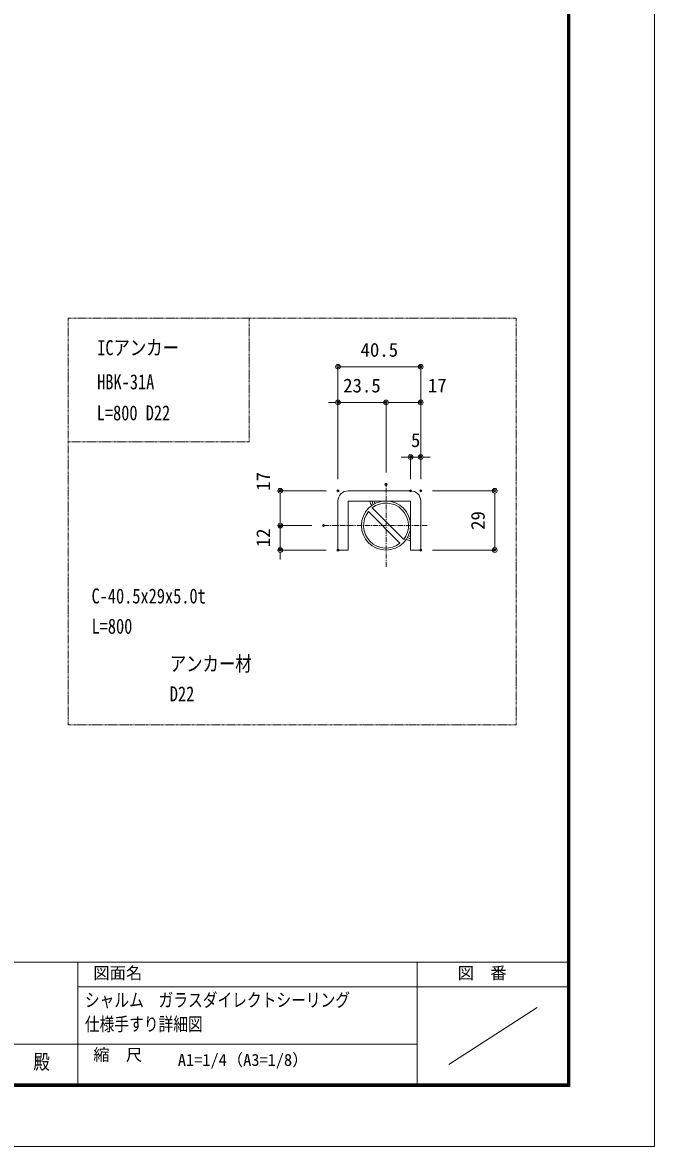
# Model space of a CAD drawing. Units: millimetres, scale not verified. Extents: x -1682 to 1682, y -1188 to 1188.
# Drawn here: x 1064 to 1682, y -1188 to -90 of the extents above; entities that cross this region are included whole.
import ezdxf
from ezdxf.enums import TextEntityAlignment as Align

# ---------------------------------------------------------------- set-up
doc = ezdxf.new("R2010")
doc.units = ezdxf.units.MM
doc.header["$LTSCALE"] = 4
doc.header["$PDMODE"] = 32
doc.header["$PDSIZE"] = 2
doc.linetypes.add('USER1', pattern=[2, 1.25, -0.25, 0.25, -0.25])
doc.linetypes.add('USER2', pattern=[1.25, 0.625, -0.125, 0.125, -0.125, 0.125, -0.125])
for name, color, linetype, lineweight in [('0-0_0', 7, 'Continuous', 18), ('0-1_DEFPOINTS', 7, 'Continuous', 18), ('0-3_MOJI', 7, 'Continuous', 18), ('0-4_アンカー', 4, 'Continuous', 18), ('0-5_WAKU', 7, 'Continuous', 18), ('0-8_3中心線', 2, 'USER1', 18), ('0-9_41ｱﾙﾐ', 6, 'Continuous', 18), ('0-A_1手摺寸法', 7, 'Continuous', 18), ('0-D_2a', 1, 'USER2', 18)]:
    doc.layers.add(name, color=color, linetype=linetype, lineweight=lineweight)
doc.styles.add('ＭＳ ゴシック', font='')
doc.styles.get('ＭＳ ゴシック').set_extended_font_data('MS Gothic')

# ---------------------------------------------------------------- blocks, each defined once
blk = doc.blocks.new('_ORIGIN2')
at = {"layer": '0-0_0'}
blk.add_line((-0.5, 0), (-1, 0), dxfattribs=at)
for radius in [0.5, 0.25]:
    blk.add_circle((0, 0), radius, dxfattribs=at)
blk = doc.blocks.new('D73')
at = {"layer": '0-1_DEFPOINTS'}
for p in [(5263.845, 618.539), (5182.845, 497.303), (5263.845, 497.303)]:
    blk.add_point(p, dxfattribs=at)
at = {"layer": '0-A_1手摺寸法'}
for p, q in [((5182.845, 508.803), (5182.845, 618.539)), ((5187.445, 618.539), (5259.245, 618.539)), ((5263.845, 508.803), (5263.845, 618.539))]:
    blk.add_line(p, q, dxfattribs=at)
at = {"layer": '0-A_1手摺寸法', "xscale": 4.6, "yscale": 4.6, "rotation": 180}
blk.add_blockref('_ORIGIN2', (5182.845, 618.539), dxfattribs=at)
at = {"layer": '0-A_1手摺寸法', "xscale": 4.6, "yscale": 4.6}
blk.add_blockref('_ORIGIN2', (5263.845, 618.539), dxfattribs=at)
at = {"layer": '0-A_1手摺寸法', "style": 'ＭＳ ゴシック'}
blk.add_text('40.5', height=13.49, dxfattribs=at).set_placement((5204.945, 624.289), align=Align.BOTTOM_LEFT)
blk = doc.blocks.new('D74')
at = {"layer": '0-1_DEFPOINTS'}
for p in [(5263.845, 583.633), (5229.845, 503.61), (5263.845, 497.303)]:
    blk.add_point(p, dxfattribs=at)
at = {"layer": '0-A_1手摺寸法'}
for p, q in [((5229.845, 515.11), (5229.845, 583.633)), ((5234.445, 583.633), (5259.245, 583.633)), ((5263.845, 508.803), (5263.845, 583.633))]:
    blk.add_line(p, q, dxfattribs=at)
at = {"layer": '0-A_1手摺寸法', "xscale": 4.6, "yscale": 4.6, "rotation": 180}
blk.add_blockref('_ORIGIN2', (5229.845, 583.633), dxfattribs=at)
at = {"layer": '0-A_1手摺寸法', "xscale": 4.6, "yscale": 4.6}
blk.add_blockref('_ORIGIN2', (5263.845, 583.633), dxfattribs=at)
at = {"layer": '0-A_1手摺寸法', "style": 'ＭＳ ゴシック'}
blk.add_text('17', height=13.49, dxfattribs=at).set_placement((5270.791, 589.383), align=Align.BOTTOM_LEFT)
blk = doc.blocks.new('D75')
at = {"layer": '0-1_DEFPOINTS'}
for p in [(5182.845, 583.633), (5182.845, 497.303), (5229.845, 503.61)]:
    blk.add_point(p, dxfattribs=at)
at = {"layer": '0-A_1手摺寸法'}
for p, q in [((5178.245, 583.633), (5173.645, 583.633)), ((5182.845, 508.803), (5182.845, 583.633)), ((5229.845, 583.633), (5182.845, 583.633)), ((5229.845, 515.11), (5229.845, 583.633)), ((5234.445, 583.633), (5239.045, 583.633))]:
    blk.add_line(p, q, dxfattribs=at)
at = {"layer": '0-A_1手摺寸法', "xscale": 4.6, "yscale": 4.6}
blk.add_blockref('_ORIGIN2', (5182.845, 583.633), dxfattribs=at)
at = {"layer": '0-A_1手摺寸法', "xscale": 4.6, "yscale": 4.6, "rotation": 180}
blk.add_blockref('_ORIGIN2', (5229.845, 583.633), dxfattribs=at)
at = {"layer": '0-A_1手摺寸法', "style": 'ＭＳ ゴシック'}
blk.add_text('23.5', height=13.49, dxfattribs=at).set_placement((5187.945, 589.383), align=Align.BOTTOM_LEFT)
blk = doc.blocks.new('D76')
at = {"layer": '0-1_DEFPOINTS'}
for p in [(5263.845, 497.303), (5263.845, 439.303), (5336.222, 439.303)]:
    blk.add_point(p, dxfattribs=at)
at = {"layer": '0-A_1手摺寸法'}
for p, q in [((5275.345, 497.303), (5336.222, 497.303)), ((5336.222, 492.703), (5336.222, 443.903)), ((5275.345, 439.303), (5336.222, 439.303))]:
    blk.add_line(p, q, dxfattribs=at)
at = {"layer": '0-A_1手摺寸法', "xscale": 4.6, "yscale": 4.6}
for p, rotation in [((5336.222, 497.303), 90), ((5336.222, 439.303), 270)]:
    blk.add_blockref('_ORIGIN2', p, dxfattribs=dict(at, rotation=rotation))
at = {"layer": '0-A_1手摺寸法', "style": 'ＭＳ ゴシック'}
blk.add_text('29', height=13.49, rotation=90, dxfattribs=at).set_placement((5330.472, 459.103), align=Align.BOTTOM_LEFT)
blk = doc.blocks.new('D77')
at = {"layer": '0-1_DEFPOINTS'}
for p in [(5126.34, 497.303), (5182.845, 497.303), (5168.771, 463.303)]:
    blk.add_point(p, dxfattribs=at)
at = {"layer": '0-A_1手摺寸法'}
for p, q in [((5171.345, 497.303), (5126.34, 497.303)), ((5126.34, 467.903), (5126.34, 492.703)), ((5157.271, 463.303), (5126.34, 463.303))]:
    blk.add_line(p, q, dxfattribs=at)
at = {"layer": '0-A_1手摺寸法', "xscale": 4.6, "yscale": 4.6}
for p, rotation in [((5126.34, 497.303), 90), ((5126.34, 463.303), 270)]:
    blk.add_blockref('_ORIGIN2', p, dxfattribs=dict(at, rotation=rotation))
at = {"layer": '0-A_1手摺寸法', "style": 'ＭＳ ゴシック'}
blk.add_text('17', height=13.49, rotation=90, dxfattribs=at).set_placement((5120.59, 497.303), align=Align.BOTTOM_LEFT)
blk = doc.blocks.new('D78')
at = {"layer": '0-1_DEFPOINTS'}
for p in [(5253.845, 530.27), (5253.845, 497.303), (5263.845, 497.303)]:
    blk.add_point(p, dxfattribs=at)
at = {"layer": '0-A_1手摺寸法'}
for p, q in [((5249.245, 530.27), (5244.645, 530.27)), ((5253.845, 508.803), (5253.845, 530.27)), ((5263.845, 530.27), (5253.845, 530.27)), ((5263.845, 508.803), (5263.845, 530.27)), ((5268.445, 530.27), (5273.045, 530.27))]:
    blk.add_line(p, q, dxfattribs=at)
at = {"layer": '0-A_1手摺寸法', "xscale": 4.6, "yscale": 4.6}
blk.add_blockref('_ORIGIN2', (5253.845, 530.27), dxfattribs=at)
at = {"layer": '0-A_1手摺寸法', "xscale": 4.6, "yscale": 4.6, "rotation": 180}
blk.add_blockref('_ORIGIN2', (5263.845, 530.27), dxfattribs=at)
at = {"layer": '0-A_1手摺寸法', "style": 'ＭＳ ゴシック'}
blk.add_text('5', height=13.49, dxfattribs=at).set_placement((5254.245, 536.02), align=Align.BOTTOM_LEFT)
blk = doc.blocks.new('D72')
at = {"layer": '0-1_DEFPOINTS'}
for p in [(5168.771, 463.303), (5126.34, 439.303), (5182.845, 439.303)]:
    blk.add_point(p, dxfattribs=at)
at = {"layer": '0-A_1手摺寸法'}
for p, q in [((5126.34, 467.903), (5126.34, 472.503)), ((5157.271, 463.303), (5126.34, 463.303)), ((5126.34, 463.303), (5126.34, 439.303)), ((5171.345, 439.303), (5126.34, 439.303)), ((5126.34, 434.703), (5126.34, 430.103))]:
    blk.add_line(p, q, dxfattribs=at)
at = {"layer": '0-A_1手摺寸法', "xscale": 4.6, "yscale": 4.6}
for p, rotation in [((5126.34, 463.303), 270), ((5126.34, 439.303), 90)]:
    blk.add_blockref('_ORIGIN2', p, dxfattribs=dict(at, rotation=rotation))
at = {"layer": '0-A_1手摺寸法', "style": 'ＭＳ ゴシック'}
blk.add_text('12', height=13.49, rotation=90, dxfattribs=at).set_placement((5120.59, 442.103), align=Align.BOTTOM_LEFT)

msp = doc.modelspace()

# ---------------------------------------------------------------- linework, layer by layer
at = {"layer": '0-1_DEFPOINTS', "color": 5}
msp.add_line((1682, -1188), (1682, 1188), dxfattribs=at)
msp.add_lwpolyline([(-1682, 1188), (-1682, -1188), (1682, -1188)], dxfattribs=at)
at = {"layer": '0-4_アンカー'}
for p, q in [((1382.412, -547.212), (1443.412, -547.212)), ((1372.412, -605.212), (1372.412, -557.212)), ((1382.412, -605.212), (1382.412, -557.212)), ((1382.412, -557.212), (1443.412, -557.212)), ((1405.412, -557.212), (1443.412, -557.212)), ((1443.412, -557.212), (1443.412, -605.212)), ((1453.412, -557.212), (1453.412, -605.212)), ((1372.412, -605.212), (1382.412, -605.212)), ((1443.412, -605.212), (1453.412, -605.212))]:
    msp.add_line(p, q, dxfattribs=at)
for centre, start, end in [((1382.412, -557.212), 90, 180), ((1443.412, -557.212), 0, 90)]:
    msp.add_arc(centre, 10, start, end, dxfattribs=at)
at = {"layer": '0-5_WAKU'}
for p, q in [((1597.4, -1127.4), (1597.4, 1131.4)), ((1598, -1128), (1598, 1132)), ((1598.6, -1128.6), (1598.6, 1132.6)), ((1599.2, -1129.2), (1599.2, 1133.2)), ((1596.8, -1126.8), (1596.8, 1130.8)), ((-1602, -1008), (1598, -1008)), ((1118, -1008), (1118, -1128)), ((1450, -1008), (1450, -1128)), ((1118, -1032), (1598, -1032)), ((1480.833, -1108), (1567.167, -1052)), ((442, -1088), (1450, -1088)), ((-1603.2, -1129.2), (1599.2, -1129.2)), ((-1602.6, -1128.6), (1598.6, -1128.6)), ((-1602, -1128), (1598, -1128)), ((-1601.4, -1127.4), (1597.4, -1127.4)), ((-1600.8, -1126.8), (1596.8, -1126.8))]:
    msp.add_line(p, q, dxfattribs=at)
at = {"layer": '0-8_3中心線'}
for p, q in [((1419.412, -621.519), (1419.412, -540.905)), ((1459.719, -581.212), (1358.339, -581.212))]:
    msp.add_line(p, q, dxfattribs=at)
at = {"layer": '0-9_41ｱﾙﾐ'}
for p, q in [((1433.032, -598.493), (1402.132, -567.592)), ((1436.693, -594.832), (1405.792, -563.931))]:
    msp.add_line(p, q, dxfattribs=at)
msp.add_circle((1419.412, -581.212), 24, dxfattribs=at)
for start, end in [(321.75633, 128.24367), (141.75633, 308.24367)]:
    msp.add_arc((1419.412, -581.212), 22.003, start, end, dxfattribs=at)
at = {"layer": '0-A_1手摺寸法', "color": 3}
for centre, radius, start, end in [((1412.303, -557.212), 8.327, 180, 213.21396), ((1412.303, -557.212), 6.327, 180, 213.11704), ((1412.303, -557.212), 4.327, 180, 215.15014), ((1443.412, -587.426), 6.327, 240.96643, 270), ((1443.412, -587.426), 4.327, 239.9842, 270), ((1443.412, -587.426), 8.327, 240.32789, 270)]:
    msp.add_arc(centre, radius, start, end, dxfattribs=at)
at = {"layer": '0-D_2a'}
for p, q in [((1285.684, -378.629), (1285.684, -499.424)), ((1285.684, -499.424), (1108.72, -499.424))]:
    msp.add_line(p, q, dxfattribs=at)
msp.add_lwpolyline([(1546.565, -775.778), (1108.72, -775.778), (1108.72, -378.629), (1546.565, -378.629)], close=True, dxfattribs=at)

# ---------------------------------------------------------------- block references
at = {"layer": '0-A_1手摺寸法'}
for name in ['D73', 'D75', 'D74', 'D78', 'D77', 'D76', 'D72']:
    msp.add_blockref(name, (-3810.432, -1044.515), dxfattribs=at)

# ---------------------------------------------------------------- texts
at = {"layer": '0-0_0', "style": 'ＭＳ ゴシック', "width": 0.8}
for s, height, p in [('ICアンカー ', 14.66, (1136.982, -419.096)), ('HBK-31A', 14.66, (1136.982, -452.429)), ('L=800 D22', 14.66, (1136.554, -482.764)), ('C-40.5x29x5.0t', 14.66, (1131.465, -661.73)), ('L=800', 14.66, (1131.465, -691.231)), ('アンカー材', 14.66, (1207.991, -727.89)), ('D22', 14.66, (1207.991, -757.392)), ('シャルム\u3000ガラスダイレクトシーリング', 13.2, (1124.945, -1055.418)), ('仕様手すり詳細図', 13.2, (1124.945, -1078.993)), ('\u3000\u3000殿', 14.66, (1042.665, -1116.921))]:
    msp.add_text(s, height=height, dxfattribs=at).set_placement(p, align=Align.BOTTOM_LEFT)
at = {"layer": '0-0_0', "style": 'ＭＳ ゴシック'}
msp.add_text('A1=1/4（A3=1/8）', height=11.73, dxfattribs=at).set_placement((1215.845, -1112.711), align=Align.BOTTOM_LEFT)
at = {"layer": '0-3_MOJI', "style": 'ＭＳ ゴシック'}
for s, p in [('図面名', (1133.108, -1027.794)), ('図  番', (1489.423, -1027.794)), ('縮  尺', (1133.108, -1107.794))]:
    msp.add_text(s, height=11.73, dxfattribs=at).set_placement(p, align=Align.BOTTOM_LEFT)

doc.saveas('drawing.dxf')
